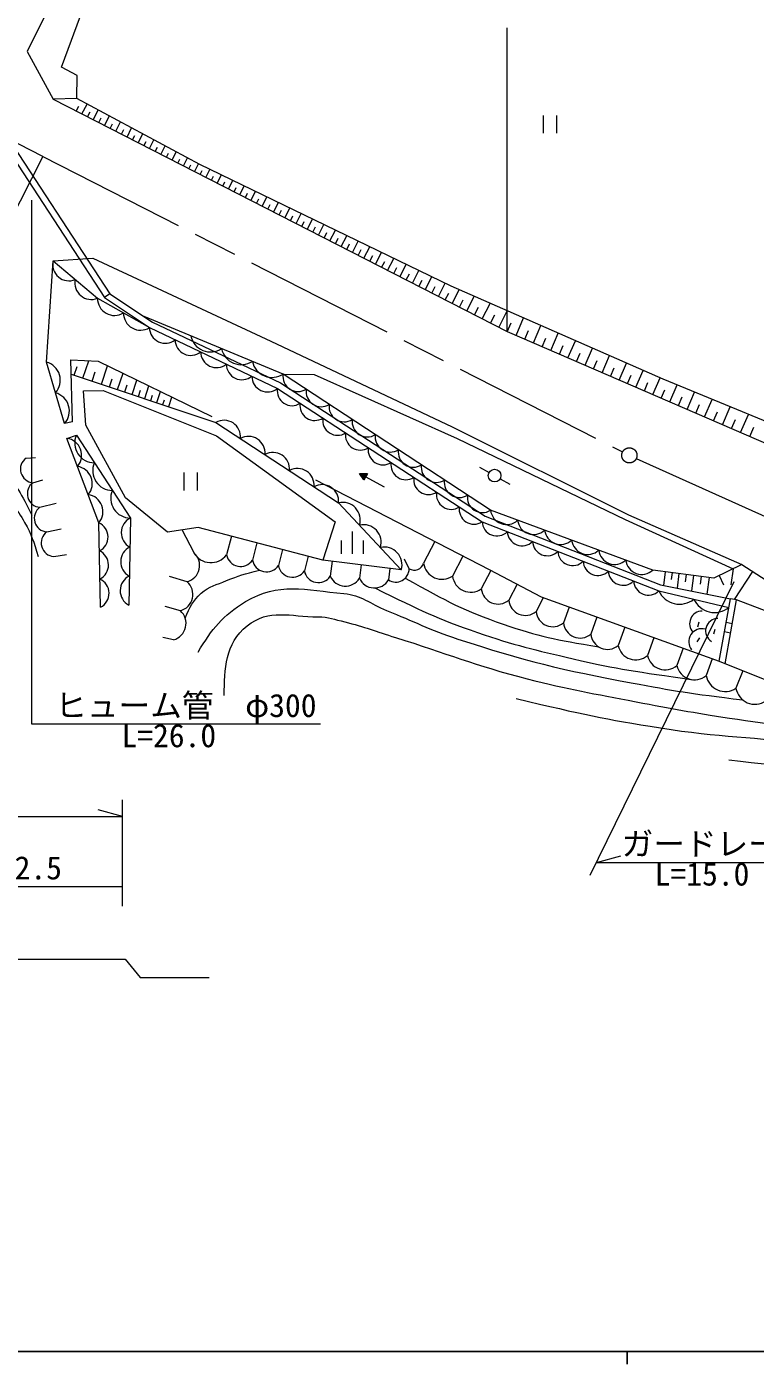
# Model space of a CAD drawing. Units: millimetres, scale not verified. Extents: x 40000 to 680000, y 20000 to 380000.
# Drawn here: x 120581 to 178120, y 204000 to 309636 of the extents above; entities that cross this region are included whole.
import ezdxf
from ezdxf.enums import TextEntityAlignment as Align

# ---------------------------------------------------------------- set-up
doc = ezdxf.new("R2010")
doc.units = ezdxf.units.MM
doc.header["$LTSCALE"] = 1000
doc.linetypes.add('CHAIN', pattern=[18.5, 12, -1.5, 3.5, -1.5])
for name, color, linetype, lineweight in [('M-BGD', 7, 'Continuous', 13), ('M-BMK', 2, 'CHAIN', 13), ('M-STR-HTXT', 7, 'Continuous', 13), ('M-TTL-BAND', 7, 'Continuous', 25)]:
    doc.layers.add(name, color=color, linetype=linetype, lineweight=lineweight)
doc.styles.add('ＭＳ ゴシック', font='')
doc.styles.get('ＭＳ ゴシック').set_extended_font_data('MS Gothic')

msp = doc.modelspace()

# ---------------------------------------------------------------- linework, layer by layer
at = {"layer": 'M-BGD'}
for p, q in [((111729, 311190), (126731, 288258)), ((112068, 311584), (127149, 288532)), ((124493, 302974), (124694, 303368)), ((124938, 302746), (125341, 303534)), ((125383, 302518), (125580, 302904)), ((125828, 302291), (126222, 303061)), ((126273, 302063), (126466, 302440)), ((126718, 301835), (127104, 302589)), ((161374, 302622), (161374, 301222)), ((162424, 302622), (162424, 301222)), ((127163, 301607), (127352, 301976)), ((127608, 301379), (127985, 302116)), ((128054, 301152), (128238, 301511)), ((128499, 300924), (128867, 301643)), ((129389, 300468), (129748, 301171)), ((128944, 300696), (129123, 301047)), ((129834, 300241), (130009, 300583)), ((130279, 300013), (130630, 300698)), ((130724, 299785), (130895, 300119)), ((131169, 299557), (131511, 300225)), ((131614, 299329), (131781, 299655)), ((132059, 299102), (132393, 299753)), ((132505, 298874), (132667, 299191)), ((132950, 298646), (133274, 299280)), ((133395, 298418), (133553, 298727)), ((133840, 298190), (134156, 298808)), ((134285, 297963), (134447, 298279)), ((134730, 297735), (135054, 298367)), ((135620, 297279), (135954, 297931)), ((135175, 297507), (135342, 297833)), ((136065, 297051), (136237, 297387)), ((136510, 296824), (136854, 297495)), ((136955, 296596), (137132, 296942)), ((137401, 296368), (137754, 297059)), ((137846, 296140), (138028, 296496)), ((138291, 295912), (138655, 296623)), ((138736, 295685), (138923, 296050)), ((139181, 295457), (139555, 296187)), ((139626, 295229), (139818, 295604)), ((140071, 295001), (140455, 295751)), ((140516, 294774), (140713, 295158)), ((140961, 294546), (141355, 295315)), ((141852, 294090), (142255, 294879)), ((141406, 294318), (141608, 294713)), ((142297, 293862), (142504, 294267)), ((142742, 293635), (143156, 294443)), ((143187, 293407), (143399, 293821)), ((143632, 293179), (144056, 294007)), ((144077, 292951), (144294, 293375)), ((144522, 292723), (144956, 293571)), ((144967, 292496), (145189, 292929)), ((145412, 292268), (145856, 293135)), ((146303, 291812), (146756, 292699)), ((145857, 292040), (146084, 292484)), ((146756, 291580), (146988, 292034)), ((147209, 291348), (147674, 292255)), ((147673, 291111), (147910, 291574)), ((148137, 290873), (148611, 291801)), ((148611, 290631), (148854, 291105)), ((149085, 290388), (149570, 291336)), ((149570, 290140), (149818, 290625)), ((150055, 289892), (150551, 290862)), ((150550, 289638), (150804, 290134)), ((151046, 289385), (151553, 290376)), ((151553, 289125), (151812, 289632)), ((152059, 288866), (152578, 289880)), ((127149, 288532), (126731, 288258)), ((152578, 288601), (152843, 289119)), ((153096, 288336), (153626, 289372)), ((153638, 288058), (153915, 288600)), ((154180, 287781), (154734, 288865)), ((154756, 287486), (155051, 288062)), ((155333, 287191), (155923, 288344)), ((155946, 286877), (156260, 287490)), ((156560, 286563), (157188, 287790)), ((157212, 286229), (157546, 286881)), ((157865, 285895), (158533, 287200)), ((159225, 285254), (159822, 286635)), ((158535, 285553), (158833, 286243)), ((159912, 284957), (160209, 285644)), ((160599, 284660), (161193, 286034)), ((161967, 284070), (162557, 285437)), ((161283, 284365), (161578, 285048)), ((162647, 283776), (162941, 284456)), ((163327, 283482), (163914, 284842)), ((164680, 282897), (165265, 284250)), ((125021, 281892), (125478, 283261)), ((164003, 283189), (164296, 283866)), ((165353, 282606), (165644, 283279)), ((166026, 282315), (166608, 283661)), ((124337, 282121), (124565, 282805)), ((125748, 281650), (125991, 282377)), ((126475, 281408), (126960, 282862)), ((127760, 280979), (128189, 282264)), ((166696, 282026), (166986, 282695)), ((167366, 281736), (167945, 283076)), ((168032, 281448), (168320, 282114)), ((168699, 281160), (169275, 282493)), ((127118, 281193), (127332, 281836)), ((128328, 280790), (128518, 281358)), ((128896, 280600), (129275, 281736)), ((129900, 280266), (130235, 281270)), ((169362, 280874), (169648, 281537)), ((170025, 280587), (170598, 281913)), ((171367, 280007), (171947, 281349)), ((129398, 280433), (129566, 280935)), ((130375, 280107), (130521, 280547)), ((130849, 279949), (131142, 280829)), ((131323, 279791), (131449, 280168)), ((131798, 279633), (132049, 280388)), ((170696, 280297), (170986, 280968)), ((172050, 279712), (172345, 280394)), ((172732, 279417), (173322, 280782)), ((174119, 278817), (174719, 280205)), ((173426, 279117), (173725, 279811)), ((174824, 278513), (175129, 279218)), ((175530, 278208), (176139, 279618)), ((176963, 277588), (177583, 279022)), ((124200, 278420), (123575, 278296)), ((176246, 277898), (176556, 278615)), ((177692, 277273), (178007, 278002)), ((120522, 275572), (121268, 275605)), ((156350, 274864), (157102, 274436)), ((121070, 273626), (121863, 273843)), ((132986, 274421), (132986, 273021)), ((134036, 274421), (134036, 273021)), ((147212, 273843), (146851, 274365)), ((146851, 274365), (147485, 274340)), ((146875, 274330), (147339, 274075)), ((146894, 274363), (147357, 274108)), ((146923, 274260), (147321, 274042)), ((146971, 274191), (147303, 274009)), ((146978, 274360), (147376, 274141)), ((147020, 274121), (147285, 273976)), ((147063, 274356), (147394, 274174)), ((147068, 274052), (147266, 273942)), ((147116, 273982), (147248, 273909)), ((147147, 274353), (147412, 274207)), ((147164, 273913), (147230, 273876)), ((147485, 274340), (147212, 273843)), ((147231, 274350), (147430, 274241)), ((147316, 274347), (147448, 274274)), ((148839, 273272), (147348, 274092)), ((147400, 274343), (147467, 274307)), ((157972, 273942), (158724, 273515)), ((121618, 271681), (122913, 272021)), ((122166, 269735), (123299, 269978)), ((133791, 268094), (132861, 269896)), ((136741, 269396), (136358, 267929)), ((146311, 268009), (146311, 269759)), ((138764, 268869), (138408, 267504)), ((140787, 268342), (140458, 267080)), ((145436, 268009), (145436, 269059)), ((147186, 268009), (147186, 269059)), ((152811, 268974), (151929, 267266)), ((122713, 267789), (123713, 267962)), ((142810, 267815), (142508, 266655)), ((150160, 266737), (143963, 267515)), ((144707, 267421), (144558, 266231)), ((150786, 266826), (150415, 267576)), ((155023, 267832), (154207, 266251)), ((133253, 265803), (131856, 266210)), ((146988, 267135), (146856, 266086)), ((149268, 266849), (149154, 265941)), ((157234, 266689), (156484, 265237)), ((171015, 266595), (170874, 265518)), ((171554, 266525), (171483, 265986)), ((172093, 266454), (171942, 265303)), ((172668, 266378), (172592, 265803)), ((173243, 266303), (173082, 265074)), ((173858, 266222), (173777, 265607)), ((175259, 266288), (175619, 265550)), ((176379, 266834), (176178, 265552)), ((177904, 266625), (176467, 264399)), ((159305, 265619), (158646, 264342)), ((174472, 266141), (174300, 264828)), ((161373, 264543), (160807, 263448)), ((175263, 259522), (176156, 264455)), ((175737, 259332), (176648, 264366)), ((176648, 264366), (176156, 264455)), ((132714, 263511), (131525, 263849)), ((163421, 263803), (162969, 262553)), ((165618, 263008), (165131, 261659)), ((167816, 262214), (167292, 260764)), ((173676, 262611), (173561, 262209)), ((174933, 262039), (174828, 261653)), ((176308, 262488), (175816, 262577)), ((132176, 261220), (131318, 261406)), ((170119, 261382), (169611, 259978)), ((173714, 261377), (173515, 261069)), ((176175, 261753), (175683, 261842)), ((172421, 260549), (171930, 259191)), ((174724, 259717), (174250, 258404)), ((177146, 258766), (176596, 257396))]:
    msp.add_line(p, q, dxfattribs=at)
for points in [[(133401, 333365), (120612, 307669), (122655, 303915), (158527, 285556), (185204, 274027), (186539, 275818), (194118, 281491), (206127, 285301), (213415, 292507)], [(124526, 303971), (124568, 305793), (123325, 306455), (125078, 311218), (122949, 312365)], [(210268, 293625), (202524, 286709), (192213, 282982), (184138, 276315), (170851, 281802), (154094, 289145), (134258, 298753), (124526, 303971), (122655, 303915)], [(123575, 278296), (122139, 283154), (122664, 291145)], [(122664, 291145), (125811, 291365), (139863, 284795), (154191, 278031), (168119, 271088), (177064, 267167), (185558, 261684)], [(122664, 291145), (126168, 288197), (130275, 285874)], [(127149, 288532), (130521, 286311), (140625, 281507), (156775, 270989), (170648, 265564), (176156, 264455)], [(126731, 288258), (130275, 285874), (140380, 281070), (156545, 270542), (170506, 265082), (176033, 263776)], [(177064, 267167), (174855, 266091), (170024, 266726), (157214, 271447), (140834, 282204), (129868, 286741)], [(124200, 278420), (124062, 283334), (126216, 283223), (135188, 278862)], [(124094, 282201), (135519, 278392), (145210, 272038), (150160, 266737)], [(140834, 282204), (143272, 282168), (154564, 277115), (167843, 270710), (176379, 266834)], [(126403, 263792), (126279, 270460), (123752, 277127), (124498, 277375), (128763, 270832), (128639, 263958)], [(143393, 273840), (157100, 266759), (161199, 264605), (175263, 259522)], [(185558, 261684), (185208, 261121), (176648, 264366)], [(175263, 259522), (182609, 256572), (190898, 255412), (198048, 255196), (206938, 253024)]]:
    msp.add_lwpolyline(points, dxfattribs=at)
msp.add_lwpolyline([(125061, 280868), (126607, 280904), (135570, 277316), (144929, 270524), (143963, 267515), (134107, 270082), (131705, 269723), (128392, 272429), (125245, 278171)], close=True, dxfattribs=at)
msp.add_circle((157537, 274189), 500, dxfattribs=at)
for centre, radius, start, end in [((123917, 290856), 1286, 167.04879, 292.82897), ((125669, 289383), 1286, 167.04879, 292.82897), ((127512, 288177), 1344, 179.12415, 301.87283), ((129565, 287015), 1344, 179.12415, 301.87283), ((131519, 285885), 1244, 180.51349, 308.63276), ((135092, 285540), 1587, 191.51085, 303.54111), ((133540, 284924), 1244, 180.51349, 308.63276), ((137525, 284533), 1587, 191.51085, 303.54111), ((121735, 281714), 1496, 318.60594, 74.31409), ((135561, 283963), 1244, 180.51349, 308.63276), ((139957, 283527), 1587, 191.51085, 303.54111), ((137582, 283003), 1244, 180.51349, 308.63276), ((142016, 282022), 1197, 171.22715, 302.18371), ((139603, 282042), 1244, 180.51349, 308.63276), ((141535, 280879), 1170, 170.62425, 303.2248), ((143836, 280827), 1197, 171.22715, 302.18371), ((122452, 279285), 1496, 318.60594, 74.31409), ((143331, 279709), 1170, 170.62425, 303.2248), ((145657, 279631), 1197, 171.22715, 302.18371), ((136154, 277247), 1309, 354.47433, 119.01632), ((145127, 278539), 1170, 170.62425, 303.2248), ((147477, 278436), 1197, 171.22715, 302.18371), ((123558, 275782), 1359, 319.74728, 81.75431), ((125930, 276755), 1560, 156.56287, 269.63769), ((138092, 275977), 1309, 354.47433, 119.01632), ((146923, 277370), 1170, 170.62425, 303.2248), ((149297, 277241), 1197, 171.22715, 302.18371), ((140030, 274706), 1309, 354.47433, 119.01632), ((148719, 276200), 1170, 170.62425, 303.2248), ((151117, 276045), 1197, 171.22715, 302.18371), ((121162, 274702), 1080, 126.31271, 265.13202), ((124400, 273560), 1359, 319.74728, 81.75431), ((127351, 274574), 1560, 156.56287, 269.63769), ((141968, 273435), 1309, 354.47433, 119.01632), ((150516, 275030), 1170, 170.62425, 303.2248), ((152937, 274850), 1197, 171.22715, 302.18371), ((121709, 272756), 1080, 126.31271, 265.13202), ((152312, 273860), 1170, 170.62425, 303.2248), ((154757, 273655), 1197, 171.22715, 302.18371), ((125242, 271338), 1359, 319.74728, 81.75431), ((128773, 272393), 1560, 156.56287, 269.63769), ((143907, 272164), 1309, 354.47433, 119.01632), ((154108, 272690), 1170, 170.62425, 303.2248), ((156577, 272459), 1197, 171.22715, 302.18371), ((122257, 270811), 1080, 126.31271, 265.13202), ((145528, 270681), 1394, 342.89961, 103.19303), ((155904, 271521), 1170, 170.62425, 303.2248), ((125767, 269339), 1232, 296.65863, 65.47637), ((129330, 269676), 1288, 116.12506, 241.80424), ((157713, 270588), 1169, 182.29358, 314.99097), ((158480, 271592), 1274, 186.56206, 312.97677), ((160615, 270805), 1274, 186.56206, 312.97677), ((122805, 268865), 1080, 126.31271, 265.13202), ((147178, 268914), 1394, 342.89961, 103.19303), ((159708, 269808), 1169, 182.29358, 314.99097), ((162750, 270019), 1274, 186.56206, 312.97677), ((129289, 267385), 1288, 116.12506, 241.80424), ((148828, 267147), 1394, 342.89961, 103.19303), ((161702, 269028), 1169, 182.29358, 314.99097), ((164885, 269232), 1274, 186.56206, 312.97677), ((125808, 267116), 1232, 296.65863, 65.47637), ((132899, 267095), 1339, 285.29187, 48.26557), ((135128, 268842), 1532, 209.20306, 323.41417), ((137471, 268140), 1132, 190.75268, 325.84944), ((139521, 267715), 1132, 190.75268, 325.84944), ((151179, 267511), 789, 240.14851, 341.93109), ((153377, 267453), 1460, 187.3616, 304.6168), ((163697, 268249), 1169, 182.29358, 314.99097), ((165691, 267469), 1169, 182.29358, 314.99097), ((167020, 268445), 1274, 186.56206, 312.97677), ((169155, 267658), 1274, 186.56206, 312.97677), ((129247, 265093), 1288, 116.12506, 241.80424), ((141571, 267291), 1132, 190.75268, 325.84944), ((143621, 266866), 1132, 190.75268, 325.84944), ((145744, 266754), 1297, 203.79783, 328.98523), ((149722, 266841), 1064, 237.76779, 359.21287), ((155655, 266439), 1460, 187.3616, 304.6168), ((167686, 266689), 1169, 182.29358, 314.99097), ((125850, 264894), 1232, 296.65863, 65.47637), ((132361, 264803), 1339, 285.29187, 48.26557), ((148043, 266609), 1297, 203.79783, 328.98523), ((157805, 265369), 1327, 185.72456, 309.31657), ((169680, 265909), 1169, 182.29358, 314.99097), ((159966, 264475), 1327, 185.72456, 309.31657), ((172139, 265816), 1790, 204.2087, 309.1974), ((174902, 265163), 1790, 204.2087, 309.1974), ((131823, 262512), 1339, 285.29187, 48.26557), ((162128, 263580), 1327, 185.72456, 309.31657), ((173936, 262494), 998, 90.38616, 222.62902), ((164290, 262686), 1327, 185.72456, 309.31657), ((173913, 261059), 1040, 76.13356, 217.97246), ((175177, 261924), 979, 90.46649, 239.02327), ((166451, 261791), 1327, 185.72456, 309.31657), ((168684, 261054), 1421, 191.74597, 310.77135), ((171003, 260267), 1421, 191.74597, 310.77135), ((173322, 259480), 1421, 191.74597, 310.77135), ((175744, 258649), 1515, 189.29802, 304.22347), ((178091, 257641), 1515, 189.29802, 304.22347)]:
    msp.add_arc(centre, radius, start, end, dxfattribs=at)
for points, knots in [([(68801, 292352), (71883, 290341), (72679, 289810), (75205, 288244), (77007, 287128), (77959, 286398), (79843, 285428), (81846, 284398), (82966, 283777), (85103, 283068), (86994, 282440), (88095, 282166), (90072, 281908), (92238, 281626), (93482, 281911), (95662, 281784), (98452, 281622), (100022, 281536), (102785, 281122), (105417, 280726), (106913, 280512), (109452, 279714), (111618, 279032), (112872, 278659), (114836, 277519), (116444, 276584), (117395, 276039), (118646, 274661), (119774, 273418), (120140, 272748), (120992, 271059)], [0, 0, 0, 0, 1, 1, 1, 2, 2, 2, 3, 3, 3, 4, 4, 4, 5, 5, 5, 6, 6, 6, 7, 7, 7, 8, 8, 8, 9, 9, 9, 10, 10, 10, 10]), ([(68385, 291082), (70298, 289996), (70814, 289690), (72338, 288741), (74356, 287484), (75418, 286674), (77390, 285345), (78685, 284473), (79309, 283813), (80703, 283109), (82178, 282365), (83087, 282109), (84678, 281660), (86779, 281067), (87984, 280812), (90144, 280500), (91801, 280261), (92736, 280107), (94410, 280086), (96628, 280059), (97864, 280389), (100083, 280376), (101902, 280365), (102933, 280296), (104721, 279962), (107230, 279493), (108599, 278981), (110948, 277981), (112869, 277164), (113944, 276646), (115654, 275448), (116790, 274652), (117404, 274149), (118345, 273129), (119236, 272164), (119781, 271629), (120416, 270479), (120963, 269487), (121120, 269032), (121493, 267787)], [0, 0, 0, 0, 1, 1, 1, 2, 2, 2, 3, 3, 3, 4, 4, 4, 5, 5, 5, 6, 6, 6, 7, 7, 7, 8, 8, 8, 9, 9, 9, 10, 10, 10, 11, 11, 11, 12, 12, 12, 13, 13, 13, 13]), ([(133092, 262938), (133487, 263835), (133678, 264295), (134365, 264894), (135019, 265465), (135553, 265551), (136353, 265888), (137343, 266306), (137738, 266396), (138974, 266724)], [0, 0, 0, 0, 1, 1, 1, 2, 2, 2, 3, 3, 3, 3]), ([(134110, 260229), (135227, 262110), (136034, 263116), (137865, 264232), (140461, 265814), (142594, 265142), (145622, 264867), (147030, 264739), (147677, 264064), (148990, 263542), (151193, 262665), (152368, 262014), (154622, 261278), (159869, 259565), (162896, 258828), (168322, 257820), (171744, 257184), (172943, 256982), (177128, 256471)], [0, 0, 0, 0, 1, 1, 1, 2, 2, 2, 3, 3, 3, 4, 4, 4, 5, 5, 5, 6, 6, 6, 6]), ([(148068, 265312), (151781, 263498), (152919, 262913), (156189, 261789), (159076, 260795), (160752, 260410), (163726, 259718), (167379, 258869), (168686, 258711), (173184, 258066)], [0, 0, 0, 0, 1, 1, 1, 2, 2, 2, 3, 3, 3, 3]), ([(150477, 266091), (153906, 264195), (155055, 263527), (158218, 262451), (161086, 261475), (162261, 261250), (165764, 260656)], [0, 0, 0, 0, 1, 1, 1, 2, 2, 2, 2]), ([(136172, 256821), (136209, 258909), (136223, 260915), (137994, 262329), (139714, 263702), (141384, 263046), (143584, 263033), (144422, 263028), (144879, 262834), (145692, 262632), (147283, 262238), (148138, 261886), (149704, 261399), (153765, 260137), (155971, 259187), (160094, 258142), (163427, 257296), (165330, 256971), (168707, 256319), (171577, 255766), (173190, 255481), (176078, 255036), (179623, 254489), (181631, 254339), (185175, 253793), (188721, 253247), (190714, 252962), (194230, 252247), (197307, 251622), (198978, 251018), (202071, 250480), (203428, 250244), (204207, 250240), (205577, 250094), (206665, 249978), (207287, 250006), (208365, 249818), (208971, 249712), (209184, 249673), (209906, 249498)], [0, 0, 0, 0, 1, 1, 1, 2, 2, 2, 3, 3, 3, 4, 4, 4, 5, 5, 5, 6, 6, 6, 7, 7, 7, 8, 8, 8, 9, 9, 9, 10, 10, 10, 11, 11, 11, 12, 12, 12, 13, 13, 13, 13]), ([(159245, 256575), (164599, 255314), (166148, 254958), (170633, 254256), (175325, 253521), (178010, 253549), (182725, 252972), (186276, 252537), (188263, 252262), (191794, 251688), (196109, 250987), (198471, 250296), (202768, 249493), (204705, 249132), (205800, 248986), (207737, 248624), (209664, 248264), (210711, 247831), (212665, 247671), (213998, 247563), (214504, 247547), (216087, 247601)], [0, 0, 0, 0, 1, 1, 1, 2, 2, 2, 3, 3, 3, 4, 4, 4, 5, 5, 5, 6, 6, 6, 7, 7, 7, 7]), ([(176037, 251750), (181196, 251129), (182507, 250970), (186659, 250508), (190539, 250076), (192737, 250035), (196598, 249452), (201388, 248728), (203939, 247620), (208710, 246781), (210989, 246381), (212290, 246320), (214591, 246077), (215652, 245965), (215991, 245928), (217310, 245804)], [0, 0, 0, 0, 1, 1, 1, 2, 2, 2, 3, 3, 3, 4, 4, 4, 5, 5, 5, 5])]:
    msp.add_open_spline(points, degree=3, knots=knots, dxfattribs=at)
at = {"layer": 'M-BMK'}
msp.add_line((121843, 299378), (167642, 276057), dxfattribs=at)
for points in [[(121843, 299378), (119966, 300355), (118088, 301331), (116208, 302304), (114326, 303273), (112441, 304235), (110552, 305190), (108659, 306136), (106760, 307072), (104855, 307995), (102944, 308905), (101026, 309799), (99100, 310677), (97165, 311536), (95222, 312375), (93270, 313192), (91308, 313986), (89336, 314755), (87354, 315497), (85395, 316198)], [(168723, 275538), (185725, 267865), (187999, 263426), (194389, 260183)]]:
    msp.add_lwpolyline(points, dxfattribs=at)
msp.add_circle((168177, 275785), 600, dxfattribs=at)
at = {"layer": 'M-STR-HTXT'}
for p, q in [((158527, 285556), (158527, 309564)), ((121843, 299378), (108446, 273067)), ((176427, 265795), (165059, 242595)), ((128140, 240191), (128140, 248578)), ((78422, 247274), (128140, 247274)), ((128140, 247274), (126210, 247791)), ((165571, 243639), (167503, 244157)), ((165571, 243639), (182390, 243639)), ((78422, 241745), (128140, 241745)), ((128357, 235997), (129535, 234557)), ((129535, 234557), (134983, 234557))]:
    msp.add_line(p, q, dxfattribs=at)
for points in [[(143776, 254566), (120992, 254566), (120992, 295936)], [(77196, 233440), (78422, 235997), (128357, 235997)]]:
    msp.add_lwpolyline(points, dxfattribs=at)
at = {"layer": 'M-TTL-BAND'}
for p, q in [((40000, 205000), (579000, 205000)), ((168000, 205000), (168000, 204000))]:
    msp.add_line(p, q, dxfattribs=at)

# ---------------------------------------------------------------- texts
at = {"layer": 'M-STR-HTXT', "style": 'ＭＳ ゴシック'}
for s, p in [('ヒューム管\u3000φ300', (133151, 254566)), ('ガードレール', (175066, 243639)), ('2.5', (121493, 241745))]:
    msp.add_text(s, height=1833, dxfattribs=at).set_placement(p, align=Align.BOTTOM_CENTER)
for s, p in [('L=26.0', (131801, 254566)), ('L=15.0', (173916, 243639))]:
    msp.add_text(s, height=1833, dxfattribs=at).set_placement(p, align=Align.TOP_CENTER)

doc.saveas('drawing.dxf')
